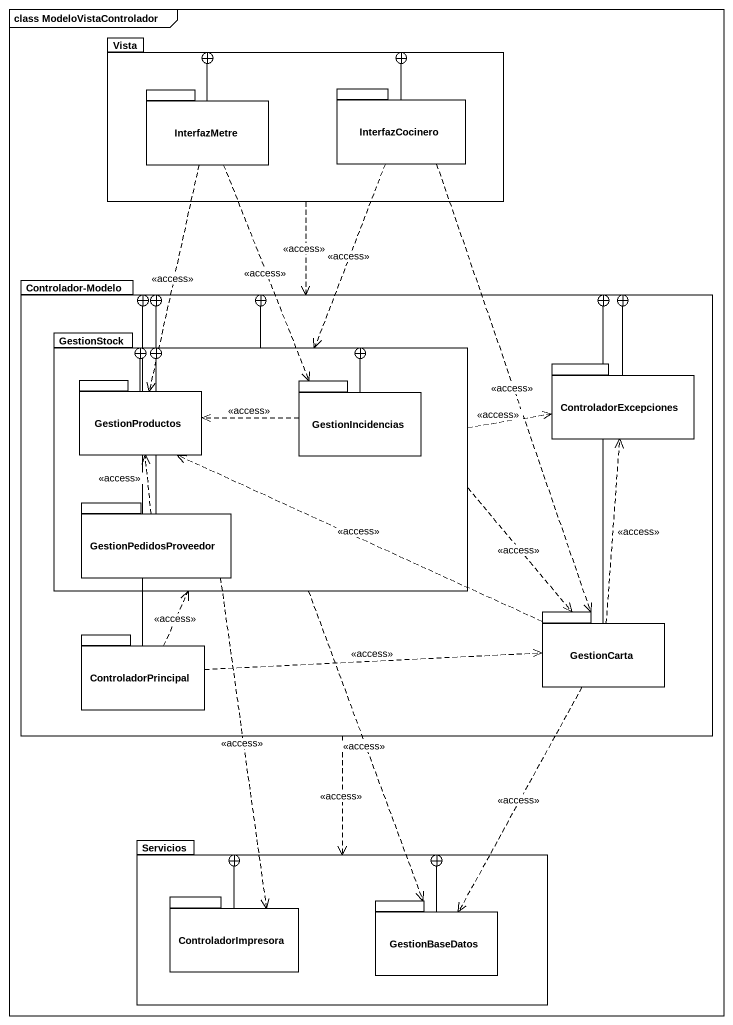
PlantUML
@startuml
mainframe class ModeloVistaControlador
package Vista {
  package InterfazMetre {
  }
  package InterfazCocinero {
  }
}
package "Controlador-Modelo" as Controlador_Modelo {
  package GestionStock {
    package GestionProductos {
    }
    package GestionIncidencias {
    }
    package GestionPedidosProveedor {
    }
  }
  package ControladorExcepciones {
  }
  package ControladorPrincipal {
  }
  package GestionCarta {
  }
}
package Servicios {
  package ControladorImpresora {
  }
  package GestionBaseDatos {
  }
}
Vista ..> Controlador_Modelo : <<access>>
InterfazMetre -right-+ Vista
InterfazMetre ..> GestionProductos : <<access>>
InterfazMetre ..> GestionIncidencias : <<access>>
InterfazCocinero -left-+ Vista
InterfazCocinero ..> GestionStock : <<access>>
InterfazCocinero ..> GestionCarta : <<access>>
Controlador_Modelo ..> Servicios : <<access>>
GestionStock -right-+ Controlador_Modelo
GestionStock .right.> ControladorExcepciones : <<access>>
GestionStock .right.> GestionCarta : <<access>>
GestionStock ..> GestionBaseDatos : <<access>>
GestionProductos -right-+ GestionStock
GestionIncidencias -left-+ GestionStock
GestionIncidencias .left.> GestionProductos : <<access>>
ControladorExcepciones -left-+ Controlador_Modelo
GestionPedidosProveedor -right-+ Controlador_Modelo
GestionPedidosProveedor -up-+ GestionStock
GestionPedidosProveedor .up.> GestionProductos : <<access>>
GestionPedidosProveedor ..> ControladorImpresora : <<access>>
ControladorPrincipal -up-+ Controlador_Modelo
ControladorPrincipal .up.> GestionStock : <<access>>
ControladorPrincipal .right.> GestionCarta : <<access>>
GestionCarta -left-+ Controlador_Modelo
GestionCarta .left.> GestionProductos : <<access>>
GestionCarta .up.> ControladorExcepciones : <<access>>
GestionCarta ..> GestionBaseDatos : <<access>>
ControladorImpresora -right-+ Servicios
GestionBaseDatos -left-+ Servicios
@enduml
